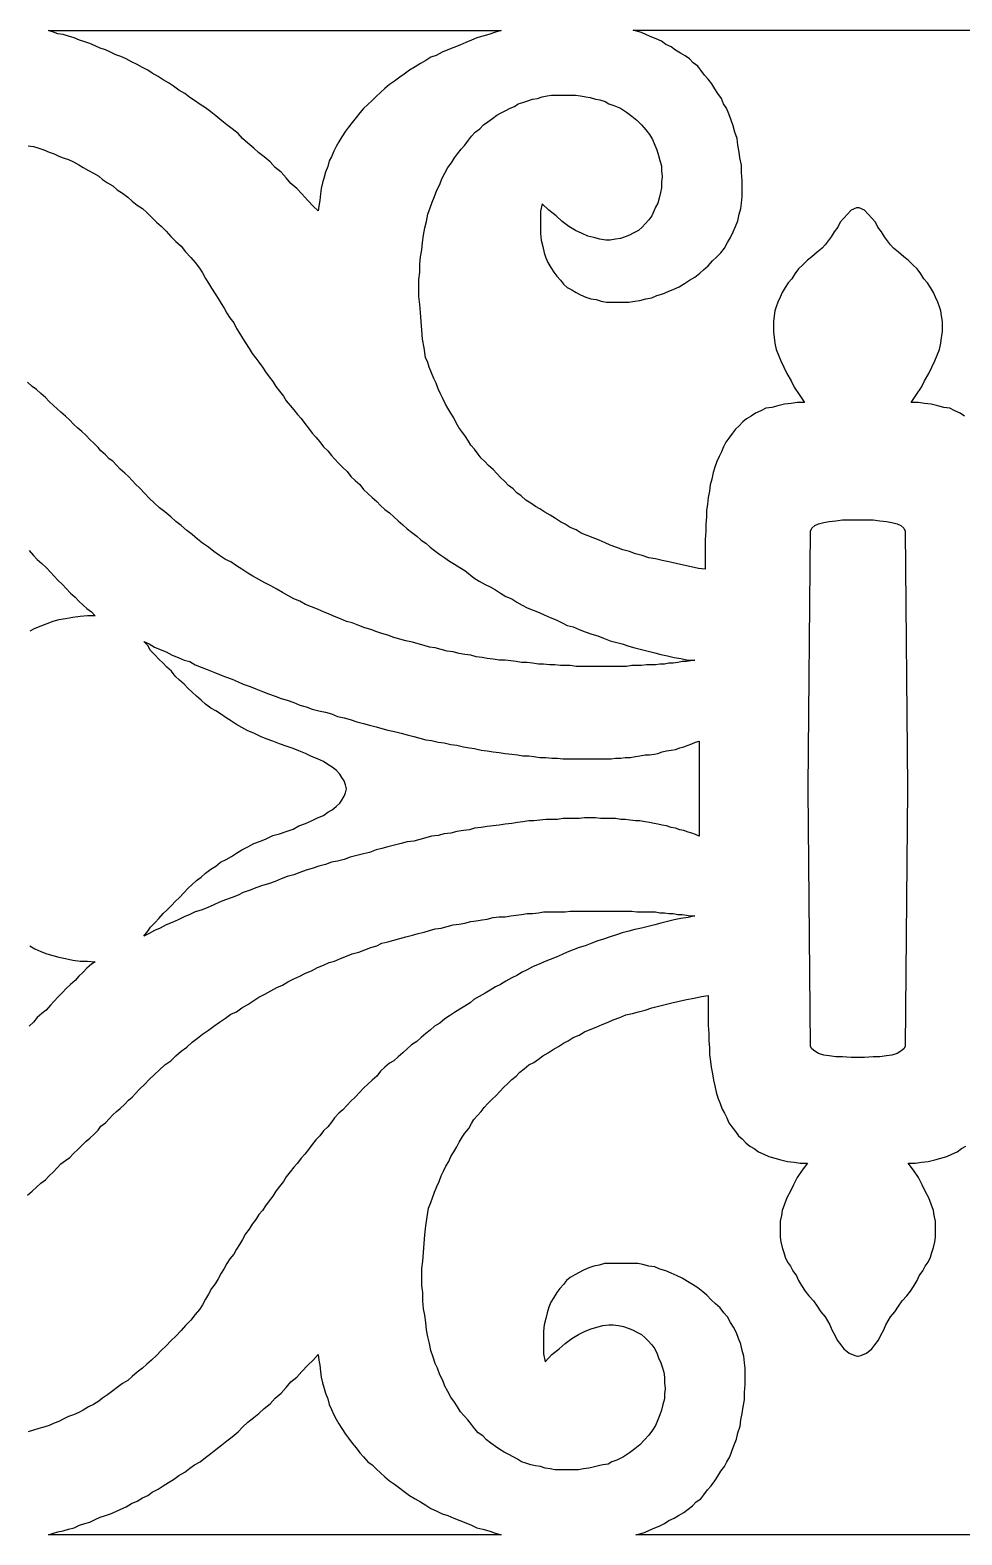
# Model space of a CAD drawing. Extents: x -372 to 372, y -358 to 358.
# Drawn here: x 42.5 to 85.7, y 227.8 to 297.5 of the extents above; entities that cross this region are included whole.
import ezdxf

# ---------------------------------------------------------------- set-up
doc = ezdxf.new("R2010")
doc.units = 0
doc.layers.add('LAYER_1', color=18, linetype='CONTINUOUS')

msp = doc.modelspace()

# ---------------------------------------------------------------- linework, layer by layer
at = {"layer": 'LAYER_1'}
for points in [[(85.786, 279.611), (85.58, 279.76), (85.339, 279.872), (85.099, 279.984), (84.824, 280.021), (84.55, 280.096), (84.241, 280.17), (83.932, 280.208), (83.657, 280.245), (83.314, 280.245), (83.554, 280.618), (83.795, 280.953), (83.932, 281.251), (84.138, 281.586), (84.275, 281.884), (84.412, 282.183), (84.515, 282.443), (84.618, 282.704), (84.687, 283.002), (84.721, 283.263), (84.756, 283.524), (84.756, 283.785), (84.756, 284.008), (84.721, 284.269), (84.687, 284.493), (84.618, 284.679), (84.55, 284.903), (84.447, 285.126), (84.344, 285.35), (84.207, 285.574), (84.069, 285.797), (83.898, 285.983), (83.76, 286.207), (83.589, 286.431), (83.383, 286.617), (83.177, 286.84), (82.971, 286.99), (82.73, 287.213), (82.49, 287.399), (82.353, 287.548), (82.216, 287.735), (82.078, 287.921), (81.941, 288.145), (81.769, 288.368), (81.666, 288.592), (81.495, 288.778), (81.323, 288.964), (81.151, 289.151), (80.911, 289.263), (80.858, 289.27), (80.843, 289.268), (80.829, 289.27), (80.776, 289.263), (80.535, 289.151), (80.364, 288.964), (80.192, 288.778), (80.021, 288.592), (79.918, 288.368), (79.746, 288.145), (79.609, 287.921), (79.471, 287.735), (79.334, 287.548), (79.197, 287.399), (78.956, 287.213), (78.716, 286.99), (78.51, 286.84), (78.304, 286.617), (78.098, 286.431), (77.927, 286.207), (77.789, 285.983), (77.618, 285.797), (77.48, 285.574), (77.343, 285.35), (77.24, 285.126), (77.137, 284.903), (77.068, 284.679), (77, 284.493), (76.965, 284.269), (76.931, 284.008), (76.931, 283.785), (76.931, 283.524), (76.965, 283.263), (77, 283.002), (77.068, 282.704), (77.171, 282.443), (77.274, 282.183), (77.412, 281.884), (77.549, 281.586), (77.755, 281.251), (77.892, 280.953), (78.133, 280.618), (78.373, 280.245), (78.03, 280.245), (77.755, 280.208), (77.446, 280.17), (77.137, 280.096), (76.862, 280.021), (76.588, 279.984), (76.348, 279.872), (76.107, 279.76), (75.901, 279.611), (75.695, 279.5), (75.524, 279.351), (75.352, 279.164), (75.18, 279.015), (75.043, 278.829), (74.871, 278.605), (74.734, 278.419), (74.631, 278.195), (74.528, 277.972), (74.425, 277.748), (74.322, 277.525), (74.219, 277.264), (74.151, 277.003), (74.082, 276.705), (74.013, 276.444), (73.979, 276.146), (73.91, 275.848), (73.876, 275.55), (73.842, 275.252), (73.842, 274.954), (73.807, 274.618), (73.807, 274.283), (73.773, 273.91), (73.773, 273.575), (73.773, 273.202), (73.773, 272.904), (73.773, 272.531), (73.464, 272.569), (73.121, 272.643), (72.778, 272.718), (72.434, 272.792), (72.091, 272.867), (71.782, 272.941), (71.473, 273.016), (71.164, 273.053), (70.855, 273.165), (70.546, 273.239), (70.272, 273.351), (69.963, 273.426), (69.688, 273.538), (69.379, 273.649), (69.139, 273.761), (68.864, 273.873), (68.59, 273.985), (68.315, 274.097), (68.04, 274.208), (67.8, 274.357), (67.525, 274.469), (67.285, 274.618), (67.079, 274.73), (66.839, 274.879), (66.599, 275.028), (66.358, 275.177), (66.118, 275.326), (65.912, 275.438), (65.706, 275.587), (65.466, 275.736), (65.26, 275.922), (65.054, 276.071), (64.882, 276.258), (64.676, 276.407), (64.505, 276.593), (64.299, 276.779), (64.127, 276.966), (63.955, 277.152), (63.749, 277.338), (63.578, 277.525), (63.406, 277.674), (63.269, 277.86), (63.097, 278.084), (62.926, 278.27), (62.823, 278.456), (62.685, 278.68), (62.514, 278.903), (62.376, 279.09), (62.239, 279.313), (62.136, 279.537), (61.999, 279.76), (61.861, 279.984), (61.759, 280.17), (61.621, 280.431), (61.518, 280.655), (61.415, 280.878), (61.312, 281.139), (61.209, 281.363), (61.106, 281.624), (61.003, 281.884), (60.935, 282.108), (60.832, 282.332), (60.763, 282.779), (60.694, 283.189), (60.66, 283.599), (60.626, 284.008), (60.591, 284.418), (60.557, 284.791), (60.523, 285.164), (60.523, 285.536), (60.523, 285.946), (60.557, 286.282), (60.557, 286.654), (60.591, 286.99), (60.66, 287.325), (60.694, 287.66), (60.729, 287.996), (60.797, 288.331), (60.866, 288.629), (60.935, 288.964), (61.038, 289.263), (61.141, 289.523), (61.244, 289.784), (61.347, 290.082), (61.484, 290.343), (61.587, 290.604), (61.724, 290.865), (61.861, 291.126), (62.033, 291.349), (62.17, 291.573), (62.308, 291.759), (62.479, 291.983), (62.651, 292.169), (62.823, 292.393), (62.96, 292.579), (63.132, 292.765), (63.338, 292.914), (63.509, 293.101), (63.715, 293.25), (63.921, 293.399), (64.127, 293.548), (64.333, 293.66), (64.539, 293.771), (64.745, 293.883), (64.951, 293.958), (65.123, 294.07), (65.329, 294.144), (65.569, 294.219), (65.775, 294.293), (66.015, 294.33), (66.221, 294.405), (66.461, 294.442), (66.667, 294.479), (67.766, 294.479), (68.006, 294.442), (68.246, 294.405), (68.452, 294.368), (68.693, 294.293), (68.899, 294.256), (69.139, 294.181), (69.31, 294.07), (69.551, 293.995), (69.86, 293.883), (70.134, 293.697), (70.375, 293.511), (70.615, 293.324), (70.821, 293.101), (71.027, 292.877), (71.198, 292.654), (71.336, 292.43), (71.439, 292.169), (71.542, 291.946), (71.61, 291.685), (71.679, 291.461), (71.748, 291.2), (71.748, 290.977), (71.782, 290.716), (71.748, 290.455), (71.748, 290.194), (71.713, 289.971), (71.645, 289.71), (71.576, 289.486), (71.473, 289.3), (71.404, 289.114), (71.301, 288.89), (71.164, 288.704), (70.992, 288.517), (70.855, 288.368), (70.684, 288.219), (70.478, 288.107), (70.272, 287.996), (70.066, 287.921), (69.86, 287.847), (69.619, 287.809), (69.379, 287.772), (69.173, 287.772), (68.899, 287.809), (68.624, 287.884), (68.349, 287.958), (68.075, 288.07), (67.766, 288.219), (67.457, 288.406), (67.148, 288.629), (66.873, 288.89), (66.53, 289.151), (66.221, 289.449), (66.152, 289.114), (66.152, 288.741), (66.152, 288.406), (66.152, 288.07), (66.187, 287.772), (66.255, 287.474), (66.324, 287.176), (66.393, 286.952), (66.496, 286.729), (66.633, 286.505), (66.77, 286.282), (66.908, 286.095), (67.079, 285.909), (67.217, 285.723), (67.388, 285.574), (67.594, 285.462), (67.8, 285.35), (68.006, 285.238), (68.246, 285.126), (68.487, 285.052), (68.727, 285.015), (68.967, 284.94), (69.207, 284.903), (70.237, 284.903), (70.512, 284.94), (70.752, 284.977), (71.027, 285.052), (71.301, 285.089), (71.542, 285.201), (71.816, 285.275), (72.057, 285.387), (72.331, 285.499), (72.572, 285.611), (72.812, 285.76), (73.052, 285.909), (73.292, 286.058), (73.533, 286.244), (73.704, 286.393), (73.91, 286.58), (74.116, 286.803), (74.322, 286.99), (74.494, 287.176), (74.665, 287.399), (74.803, 287.66), (74.94, 287.884), (75.077, 288.145), (75.18, 288.406), (75.283, 288.666), (75.352, 288.964), (75.421, 289.225), (75.455, 289.486), (75.489, 289.784), (75.489, 290.157), (75.489, 290.53), (75.455, 290.902), (75.455, 291.238), (75.386, 291.573), (75.352, 291.834), (75.283, 292.169), (75.249, 292.467), (75.146, 292.765), (75.077, 293.063), (74.974, 293.324), (74.871, 293.622), (74.768, 293.883), (74.631, 294.07), (74.528, 294.33), (74.357, 294.554), (74.219, 294.778), (74.082, 295.001), (73.91, 295.225), (73.739, 295.411), (73.567, 295.635), (73.43, 295.821), (73.224, 295.97), (73.052, 296.156), (72.846, 296.305), (72.64, 296.417), (72.4, 296.566), (72.194, 296.715), (71.954, 296.827), (71.748, 296.976), (71.507, 297.088), (71.301, 297.162), (71.061, 297.274), (70.821, 297.386), (70.546, 297.46), (70.447, 297.491), (91.24, 297.491)], [(42.436, 292.14), (42.676, 292.103), (42.916, 292.028), (43.157, 291.954), (43.397, 291.842), (43.637, 291.767), (43.843, 291.656), (44.049, 291.581), (44.289, 291.507), (44.53, 291.395), (44.77, 291.246), (44.976, 291.134), (45.216, 290.985), (45.457, 290.873), (45.697, 290.724), (45.869, 290.575), (46.109, 290.426), (46.349, 290.277), (46.555, 290.091), (46.795, 289.942), (47.036, 289.755), (47.242, 289.569), (47.482, 289.383), (47.722, 289.234), (47.928, 289.047), (48.134, 288.824), (48.374, 288.6), (48.58, 288.414), (48.821, 288.19), (49.027, 287.929), (49.267, 287.706), (49.507, 287.482), (49.713, 287.221), (49.953, 286.961), (50.159, 286.737), (50.365, 286.476), (50.503, 286.253), (50.64, 285.992), (50.777, 285.768), (50.915, 285.545), (51.086, 285.284), (51.224, 285.06), (51.361, 284.837), (51.498, 284.613), (51.635, 284.389), (51.773, 284.166), (51.944, 283.942), (52.082, 283.681), (52.219, 283.458), (52.356, 283.234), (52.494, 283.011), (52.665, 282.75), (52.803, 282.526), (52.974, 282.303), (53.112, 282.116), (53.283, 281.893), (53.42, 281.669), (53.592, 281.446), (53.764, 281.222), (53.901, 280.998), (54.073, 280.775), (54.244, 280.551), (54.382, 280.328), (54.553, 280.104), (54.725, 279.918), (54.897, 279.694), (55.068, 279.508), (55.24, 279.284), (55.411, 279.061), (55.583, 278.837), (55.755, 278.651), (55.926, 278.427), (56.098, 278.204), (56.304, 278.017), (56.476, 277.794), (56.613, 277.645), (56.819, 277.421), (56.991, 277.235), (57.196, 277.049), (57.368, 276.825), (57.574, 276.639), (57.78, 276.452), (57.952, 276.229), (58.158, 276.042), (58.364, 275.856), (58.57, 275.67), (58.741, 275.483), (58.947, 275.297), (59.153, 275.148), (59.359, 274.962), (59.565, 274.775), (59.771, 274.589), (59.977, 274.403), (60.183, 274.254), (60.423, 274.067), (60.629, 273.881), (60.835, 273.732), (61.041, 273.546), (61.247, 273.397), (61.487, 273.21), (61.728, 273.061), (61.934, 272.912), (62.174, 272.763), (62.414, 272.614), (62.654, 272.465), (62.895, 272.279), (63.066, 272.13), (63.307, 271.981), (63.581, 271.832), (63.822, 271.72), (64.062, 271.571), (64.302, 271.422), (64.542, 271.273), (64.817, 271.161), (65.057, 271.012), (65.298, 270.863), (65.538, 270.751), (65.813, 270.639), (66.087, 270.528), (66.327, 270.416), (66.602, 270.304), (66.877, 270.192), (67.151, 270.043), (67.392, 269.931), (67.666, 269.857), (67.941, 269.745), (68.215, 269.633), (68.524, 269.521), (68.799, 269.447), (69.074, 269.335), (69.383, 269.223), (69.623, 269.149), (69.932, 269.074), (70.241, 268.962), (70.515, 268.888), (70.824, 268.813), (71.133, 268.739), (71.442, 268.664), (71.717, 268.59), (72.026, 268.515), (72.335, 268.441), (72.644, 268.404), (72.987, 268.329), (73.296, 268.329), (73.09, 268.292), (72.918, 268.254), (72.712, 268.254), (72.506, 268.217), (72.3, 268.18), (72.094, 268.18), (71.888, 268.143), (71.682, 268.143), (71.477, 268.105), (71.065, 268.105), (70.824, 268.068), (70.378, 268.068), (70.138, 268.031), (67.804, 268.031), (67.529, 268.068), (67.083, 268.068), (66.808, 268.105), (66.568, 268.105), (66.293, 268.143), (66.053, 268.143), (65.778, 268.18), (65.538, 268.217), (65.263, 268.217), (65.023, 268.254), (64.783, 268.292), (64.508, 268.329), (64.234, 268.329), (63.959, 268.366), (63.684, 268.404), (63.444, 268.441), (63.169, 268.478), (62.929, 268.553), (62.654, 268.59), (62.38, 268.627), (62.105, 268.702), (61.831, 268.739), (61.556, 268.813), (61.281, 268.888), (61.007, 268.925), (60.766, 269), (60.492, 269.074), (60.217, 269.149), (59.908, 269.223), (59.634, 269.298), (59.359, 269.372), (59.084, 269.484), (58.81, 269.559), (58.57, 269.633), (58.295, 269.745), (58.02, 269.82), (57.746, 269.931), (57.437, 270.043), (57.162, 270.118), (56.888, 270.229), (56.613, 270.341), (56.373, 270.453), (56.098, 270.565), (55.823, 270.677), (55.549, 270.788), (55.274, 270.9), (55, 271.049), (54.725, 271.161), (54.45, 271.31), (54.21, 271.459), (53.935, 271.608), (53.661, 271.757), (53.386, 271.906), (53.112, 272.055), (52.837, 272.204), (52.597, 272.353), (52.322, 272.54), (52.082, 272.689), (51.807, 272.875), (51.567, 272.987), (51.292, 273.173), (51.018, 273.359), (50.777, 273.546), (50.503, 273.732), (50.262, 273.918), (50.022, 274.142), (49.782, 274.328), (49.507, 274.552), (49.267, 274.738), (49.027, 274.962), (48.752, 275.185), (48.512, 275.372), (48.271, 275.595), (48.031, 275.819), (47.825, 276.042), (47.585, 276.303), (47.413, 276.452), (47.242, 276.639), (47.07, 276.825), (46.898, 276.974), (46.692, 277.16), (46.521, 277.347), (46.349, 277.533), (46.177, 277.645), (46.006, 277.831), (45.8, 278.017), (45.663, 278.166), (45.491, 278.353), (45.285, 278.539), (45.113, 278.725), (44.907, 278.912), (44.736, 279.061), (44.53, 279.247), (44.358, 279.433), (44.152, 279.62), (43.946, 279.806), (43.775, 279.955), (43.603, 280.104), (43.397, 280.29), (43.225, 280.477), (43.019, 280.663), (42.813, 280.849), (42.607, 280.998), (42.401, 281.185)], [(42.47, 273.397), (42.676, 273.173), (42.848, 272.987), (43.054, 272.801), (43.26, 272.614), (43.466, 272.391), (43.637, 272.204), (43.809, 272.018), (44.015, 271.832), (44.187, 271.645), (44.392, 271.422), (44.598, 271.236), (44.77, 271.049), (44.976, 270.863), (45.148, 270.714), (45.354, 270.565), (45.525, 270.378), (45.182, 270.378), (44.839, 270.341), (44.495, 270.304), (44.152, 270.229), (43.843, 270.192), (43.569, 270.118), (43.294, 270.006), (43.019, 269.894), (42.745, 269.782), (42.504, 269.67)], [(42.401, 243.549), (42.607, 243.735), (42.813, 243.922), (43.019, 244.108), (43.225, 244.257), (43.397, 244.443), (43.603, 244.63), (43.775, 244.816), (43.946, 245.002), (44.152, 245.151), (44.358, 245.3), (44.53, 245.487), (44.736, 245.673), (44.907, 245.859), (45.113, 246.046), (45.285, 246.195), (45.491, 246.381), (45.663, 246.567), (45.8, 246.754), (46.006, 246.903), (46.177, 247.089), (46.349, 247.275), (46.521, 247.424), (46.692, 247.573), (46.898, 247.76), (47.07, 247.946), (47.242, 248.095), (47.413, 248.281), (47.585, 248.468), (47.825, 248.691), (48.031, 248.915), (48.271, 249.139), (48.512, 249.362), (48.752, 249.586), (49.027, 249.772), (49.267, 249.996), (49.507, 250.219), (49.782, 250.405), (50.022, 250.629), (50.262, 250.815), (50.503, 251.002), (50.777, 251.188), (51.018, 251.374), (51.292, 251.561), (51.567, 251.747), (51.807, 251.933), (52.082, 252.045), (52.322, 252.231), (52.597, 252.38), (52.837, 252.529), (53.112, 252.716), (53.386, 252.865), (53.661, 253.014), (53.935, 253.163), (54.21, 253.275), (54.45, 253.424), (54.725, 253.573), (55, 253.685), (55.274, 253.834), (55.549, 253.945), (55.823, 254.094), (56.098, 254.206), (56.373, 254.318), (56.613, 254.393), (56.888, 254.504), (57.162, 254.616), (57.437, 254.728), (57.746, 254.802), (58.02, 254.914), (58.295, 255.026), (58.57, 255.101), (58.81, 255.212), (59.084, 255.287), (59.359, 255.361), (59.634, 255.436), (59.908, 255.51), (60.217, 255.585), (60.492, 255.66), (60.766, 255.734), (61.007, 255.809), (61.281, 255.883), (61.556, 255.92), (61.831, 255.995), (62.105, 256.069), (62.38, 256.107), (62.654, 256.144), (62.929, 256.218), (63.169, 256.256), (63.444, 256.293), (63.684, 256.33), (63.959, 256.405), (64.234, 256.442), (64.508, 256.442), (64.783, 256.479), (65.023, 256.517), (65.263, 256.554), (65.538, 256.591), (65.778, 256.591), (66.053, 256.628), (66.293, 256.666), (67.289, 256.666), (67.529, 256.703), (70.378, 256.703), (70.618, 256.666), (71.477, 256.666), (71.682, 256.628), (71.888, 256.628), (72.094, 256.591), (72.3, 256.591), (72.506, 256.554), (72.712, 256.554), (72.918, 256.517), (73.09, 256.479), (73.296, 256.479), (72.987, 256.405), (72.644, 256.368), (72.335, 256.293), (72.026, 256.218), (71.717, 256.144), (71.442, 256.069), (71.133, 255.995), (70.824, 255.92), (70.515, 255.846), (70.241, 255.771), (69.932, 255.697), (69.623, 255.585), (69.383, 255.51), (69.074, 255.399), (68.799, 255.324), (68.524, 255.212), (68.215, 255.101), (67.941, 255.026), (67.666, 254.914), (67.392, 254.802), (67.151, 254.691), (66.877, 254.579), (66.602, 254.467), (66.327, 254.355), (66.087, 254.244), (65.813, 254.132), (65.538, 253.983), (65.298, 253.871), (65.057, 253.722), (64.817, 253.61), (64.542, 253.461), (64.302, 253.312), (64.062, 253.2), (63.822, 253.051), (63.581, 252.902), (63.307, 252.753), (63.066, 252.604), (62.895, 252.455), (62.654, 252.306), (62.414, 252.157), (62.174, 252.008), (61.934, 251.859), (61.728, 251.71), (61.487, 251.523), (61.247, 251.374), (61.041, 251.188), (60.835, 251.039), (60.629, 250.853), (60.423, 250.666), (60.183, 250.517), (59.977, 250.331), (59.771, 250.145), (59.565, 249.958), (59.359, 249.772), (59.153, 249.66), (58.947, 249.474), (58.741, 249.288), (58.57, 249.064), (58.364, 248.878), (58.158, 248.691), (57.952, 248.505), (57.78, 248.319), (57.574, 248.095), (57.368, 247.909), (57.196, 247.723), (56.991, 247.499), (56.819, 247.35), (56.613, 247.126), (56.476, 246.94), (56.304, 246.716), (56.098, 246.53), (55.926, 246.307), (55.755, 246.12), (55.583, 245.897), (55.411, 245.673), (55.24, 245.449), (55.068, 245.263), (54.897, 245.04), (54.725, 244.853), (54.553, 244.63), (54.382, 244.406), (54.244, 244.183), (54.073, 243.959), (53.901, 243.735), (53.764, 243.512), (53.592, 243.288), (53.42, 243.065), (53.283, 242.841), (53.112, 242.655), (52.974, 242.431), (52.803, 242.208), (52.665, 241.984), (52.494, 241.76), (52.356, 241.5), (52.219, 241.276), (52.082, 241.052), (51.944, 240.829), (51.773, 240.605), (51.635, 240.382), (51.498, 240.158), (51.361, 239.935), (51.224, 239.674), (51.086, 239.45), (50.915, 239.227), (50.777, 238.966), (50.64, 238.742), (50.503, 238.481), (50.365, 238.258), (50.159, 238.034), (49.953, 237.773), (49.713, 237.512), (49.507, 237.289), (49.267, 237.028), (49.027, 236.804), (48.821, 236.581), (48.58, 236.357), (48.374, 236.134), (48.134, 235.91), (47.928, 235.724), (47.722, 235.537), (47.482, 235.351), (47.242, 235.165), (47.036, 234.979), (46.795, 234.829), (46.555, 234.643), (46.349, 234.494), (46.109, 234.308), (45.869, 234.159), (45.697, 234.01), (45.457, 233.861), (45.216, 233.749), (44.976, 233.6), (44.77, 233.488), (44.53, 233.376), (44.289, 233.302), (44.049, 233.19), (43.843, 233.078), (43.637, 233.004), (43.397, 232.892), (43.157, 232.817), (42.916, 232.743), (42.676, 232.668), (42.436, 232.594)], [(42.504, 255.101), (42.745, 254.952), (43.019, 254.84), (43.294, 254.728), (43.569, 254.653), (43.843, 254.579), (44.152, 254.504), (44.495, 254.43), (44.839, 254.393), (45.182, 254.393), (45.525, 254.355), (45.354, 254.244), (45.148, 254.057), (44.976, 253.871), (44.77, 253.685), (44.598, 253.498), (44.392, 253.312), (44.187, 253.126), (44.015, 252.939), (43.809, 252.716), (43.637, 252.529), (43.466, 252.343), (43.26, 252.12), (43.054, 251.971), (42.848, 251.784), (42.676, 251.561), (42.47, 251.374)], [(91.116, 227.825), (70.57, 227.825), (70.687, 227.861), (70.962, 227.936), (71.202, 228.048), (71.442, 228.159), (71.648, 228.234), (71.888, 228.346), (72.094, 228.495), (72.335, 228.607), (72.541, 228.718), (72.781, 228.867), (72.987, 229.016), (73.193, 229.166), (73.365, 229.352), (73.57, 229.501), (73.708, 229.687), (73.879, 229.911), (74.051, 230.097), (74.223, 230.321), (74.36, 230.544), (74.497, 230.768), (74.669, 230.991), (74.772, 231.215), (74.909, 231.439), (75.012, 231.699), (75.115, 231.998), (75.218, 232.258), (75.287, 232.556), (75.39, 232.855), (75.424, 233.153), (75.493, 233.451), (75.527, 233.749), (75.596, 234.084), (75.596, 234.42), (75.63, 234.792), (75.63, 235.165), (75.63, 235.537), (75.596, 235.798), (75.561, 236.096), (75.493, 236.357), (75.424, 236.655), (75.321, 236.916), (75.218, 237.177), (75.081, 237.438), (74.944, 237.661), (74.806, 237.922), (74.635, 238.109), (74.463, 238.332), (74.257, 238.519), (74.051, 238.705), (73.845, 238.928), (73.673, 239.077), (73.433, 239.264), (73.193, 239.413), (72.953, 239.562), (72.712, 239.711), (72.472, 239.823), (72.197, 239.935), (71.957, 240.046), (71.682, 240.121), (71.442, 240.233), (71.168, 240.27), (70.893, 240.344), (70.653, 240.382), (69.108, 240.382), (68.868, 240.307), (68.627, 240.27), (68.387, 240.195), (68.147, 240.084), (67.941, 239.972), (67.735, 239.86), (67.529, 239.748), (67.357, 239.599), (67.22, 239.413), (67.048, 239.227), (66.911, 239.04), (66.774, 238.817), (66.636, 238.593), (66.533, 238.369), (66.465, 238.109), (66.396, 237.848), (66.327, 237.55), (66.293, 237.252), (66.293, 236.916), (66.293, 236.581), (66.293, 236.208), (66.362, 235.836), (66.671, 236.171), (67.014, 236.432), (67.289, 236.693), (67.598, 236.916), (67.907, 237.103), (68.215, 237.252), (68.49, 237.363), (68.765, 237.438), (69.039, 237.512), (69.314, 237.55), (69.52, 237.55), (69.76, 237.512), (70, 237.475), (70.206, 237.401), (70.412, 237.326), (70.618, 237.214), (70.824, 237.103), (70.996, 236.953), (71.133, 236.804), (71.305, 236.618), (71.442, 236.432), (71.545, 236.208), (71.614, 236.022), (71.717, 235.798), (71.785, 235.612), (71.854, 235.351), (71.888, 235.128), (71.888, 234.867), (71.923, 234.606), (71.888, 234.345), (71.888, 234.121), (71.82, 233.861), (71.751, 233.6), (71.682, 233.376), (71.58, 233.153), (71.477, 232.892), (71.339, 232.668), (71.168, 232.445), (70.962, 232.221), (70.756, 231.998), (70.515, 231.811), (70.275, 231.625), (70, 231.439), (69.692, 231.29), (69.451, 231.215), (69.28, 231.103), (69.039, 231.066), (68.833, 231.029), (68.593, 230.954), (68.387, 230.917), (68.147, 230.88), (67.907, 230.842), (66.808, 230.842), (66.602, 230.88), (66.362, 230.917), (66.156, 230.991), (65.916, 231.029), (65.71, 231.066), (65.469, 231.14), (65.263, 231.215), (65.092, 231.327), (64.886, 231.439), (64.68, 231.55), (64.474, 231.662), (64.268, 231.774), (64.062, 231.923), (63.856, 232.072), (63.65, 232.221), (63.478, 232.407), (63.272, 232.556), (63.101, 232.743), (62.963, 232.929), (62.792, 233.153), (62.62, 233.339), (62.449, 233.525), (62.311, 233.749), (62.174, 233.972), (62.002, 234.196), (61.865, 234.457), (61.728, 234.718), (61.625, 234.979), (61.487, 235.239), (61.384, 235.537), (61.281, 235.761), (61.178, 236.059), (61.075, 236.357), (61.007, 236.693), (60.938, 236.991), (60.869, 237.326), (60.835, 237.661), (60.801, 237.997), (60.732, 238.295), (60.698, 238.668), (60.698, 239.04), (60.663, 239.376), (60.663, 239.785), (60.663, 240.158), (60.698, 240.493), (60.732, 240.903), (60.766, 241.313), (60.801, 241.723), (60.835, 242.133), (60.904, 242.543), (60.972, 242.953), (61.075, 243.214), (61.144, 243.437), (61.247, 243.698), (61.35, 243.959), (61.453, 244.183), (61.556, 244.443), (61.659, 244.667), (61.762, 244.891), (61.899, 245.114), (62.002, 245.338), (62.14, 245.561), (62.277, 245.785), (62.38, 246.008), (62.517, 246.232), (62.654, 246.418), (62.826, 246.642), (62.963, 246.865), (63.066, 247.052), (63.238, 247.238), (63.41, 247.424), (63.547, 247.611), (63.719, 247.797), (63.89, 247.983), (64.096, 248.17), (64.268, 248.356), (64.439, 248.542), (64.645, 248.729), (64.817, 248.915), (65.023, 249.064), (65.195, 249.25), (65.401, 249.399), (65.607, 249.586), (65.847, 249.697), (66.053, 249.847), (66.259, 249.996), (66.499, 250.145), (66.739, 250.294), (66.98, 250.443), (67.22, 250.592), (67.426, 250.704), (67.666, 250.853), (67.941, 250.964), (68.181, 251.113), (68.456, 251.225), (68.73, 251.337), (69.005, 251.449), (69.28, 251.561), (69.52, 251.672), (69.829, 251.784), (70.103, 251.896), (70.412, 251.971), (70.687, 252.045), (70.996, 252.12), (71.305, 252.231), (71.614, 252.306), (71.923, 252.38), (72.232, 252.455), (72.575, 252.529), (72.918, 252.604), (73.262, 252.678), (73.605, 252.753), (73.914, 252.79), (73.914, 252.418), (73.914, 252.082), (73.914, 251.747), (73.914, 251.412), (73.948, 251.039), (73.948, 250.704), (73.982, 250.368), (73.982, 250.07), (74.017, 249.735), (74.051, 249.474), (74.12, 249.176), (74.154, 248.878), (74.223, 248.617), (74.291, 248.319), (74.36, 248.058), (74.463, 247.797), (74.566, 247.536), (74.669, 247.35), (74.772, 247.126), (74.875, 246.903), (75.012, 246.716), (75.184, 246.493), (75.321, 246.307), (75.493, 246.157), (75.664, 245.971), (75.836, 245.822), (76.042, 245.71), (76.248, 245.561), (76.488, 245.449), (76.729, 245.338), (77.003, 245.263), (77.278, 245.189), (77.587, 245.114), (77.896, 245.077), (78.17, 245.04), (78.514, 245.04), (78.273, 244.704), (78.033, 244.369), (77.861, 244.033), (77.724, 243.735), (77.552, 243.437), (77.449, 243.139), (77.346, 242.841), (77.312, 242.617), (77.243, 242.357), (77.243, 242.096), (77.243, 241.835), (77.243, 241.611), (77.278, 241.388), (77.346, 241.127), (77.415, 240.903), (77.484, 240.68), (77.587, 240.456), (77.724, 240.27), (77.827, 240.046), (77.999, 239.823), (78.102, 239.599), (78.239, 239.376), (78.411, 239.115), (78.582, 238.891), (78.788, 238.668), (78.96, 238.407), (79.131, 238.146), (79.337, 237.922), (79.44, 237.736), (79.543, 237.55), (79.646, 237.326), (79.784, 237.065), (79.887, 236.842), (80.058, 236.618), (80.196, 236.432), (80.436, 236.245), (80.711, 236.134), (80.829, 236.092), (80.843, 236.097), (80.858, 236.092), (80.976, 236.134), (81.251, 236.245), (81.491, 236.432), (81.629, 236.618), (81.8, 236.842), (81.903, 237.065), (82.04, 237.326), (82.143, 237.55), (82.246, 237.736), (82.349, 237.922), (82.555, 238.146), (82.727, 238.407), (82.899, 238.668), (83.105, 238.891), (83.276, 239.115), (83.448, 239.376), (83.585, 239.599), (83.688, 239.823), (83.86, 240.046), (83.963, 240.27), (84.1, 240.456), (84.203, 240.68), (84.272, 240.903), (84.34, 241.127), (84.409, 241.388), (84.443, 241.611), (84.443, 241.835), (84.443, 242.096), (84.443, 242.357), (84.375, 242.617), (84.34, 242.841), (84.237, 243.139), (84.134, 243.437), (83.963, 243.735), (83.825, 244.033), (83.654, 244.369), (83.414, 244.704), (83.173, 245.04), (83.517, 245.04), (83.791, 245.077), (84.1, 245.114), (84.409, 245.189), (84.684, 245.263), (84.958, 245.338), (85.199, 245.449), (85.439, 245.561), (85.645, 245.71), (85.851, 245.822)]]:
    msp.add_lwpolyline(points, dxfattribs=at)
for points in [[(64.062, 297.394), (63.753, 297.282), (63.478, 297.208), (63.204, 297.133), (62.963, 297.022), (62.689, 296.91), (62.414, 296.798), (62.14, 296.686), (61.865, 296.574), (61.59, 296.463), (61.316, 296.314), (61.075, 296.239), (60.835, 296.09), (60.595, 295.941), (60.355, 295.792), (60.08, 295.643), (59.84, 295.456), (59.634, 295.307), (59.393, 295.121), (59.153, 294.972), (58.947, 294.786), (58.741, 294.599), (58.535, 294.413), (58.364, 294.227), (58.158, 294.04), (57.952, 293.854), (57.78, 293.668), (57.608, 293.444), (57.437, 293.221), (57.265, 292.997), (57.128, 292.811), (56.956, 292.55), (56.819, 292.326), (56.682, 292.103), (56.579, 291.879), (56.476, 291.618), (56.373, 291.432), (56.304, 291.171), (56.201, 290.91), (56.132, 290.687), (56.064, 290.426), (55.995, 290.165), (55.961, 289.904), (55.926, 289.606), (55.892, 289.345), (55.858, 289.122), (55.617, 289.345), (55.377, 289.606), (55.103, 289.904), (54.862, 290.165), (54.588, 290.389), (54.382, 290.65), (54.141, 290.91), (53.867, 291.134), (53.626, 291.395), (53.352, 291.618), (53.112, 291.805), (52.871, 292.028), (52.597, 292.252), (52.356, 292.475), (52.15, 292.699), (51.876, 292.923), (51.635, 293.109), (51.395, 293.295), (51.121, 293.519), (50.88, 293.705), (50.64, 293.891), (50.4, 294.04), (50.125, 294.227), (49.919, 294.376), (49.679, 294.562), (49.404, 294.711), (49.164, 294.898), (48.924, 295.047), (48.683, 295.196), (48.443, 295.345), (48.168, 295.494), (47.962, 295.643), (47.722, 295.755), (47.482, 295.904), (47.207, 296.015), (46.967, 296.164), (46.727, 296.276), (46.486, 296.351), (46.246, 296.463), (46.006, 296.574), (45.766, 296.649), (45.525, 296.761), (45.285, 296.872), (45.045, 296.947), (44.804, 297.022), (44.564, 297.133), (44.289, 297.208), (44.049, 297.282), (43.809, 297.32), (43.603, 297.394), (43.363, 297.468), (64.334, 297.468)], [(81.869, 274.775), (82.178, 274.738), (82.418, 274.701), (82.658, 274.626), (82.83, 274.552), (82.967, 274.44), (83.036, 274.291), (83.139, 262.441), (83.139, 262.33), (83.036, 250.443), (82.967, 250.331), (82.83, 250.219), (82.658, 250.107), (82.418, 250.033), (82.178, 249.996), (81.869, 249.958), (81.56, 249.958), (81.148, 249.921), (80.539, 249.921), (80.127, 249.958), (79.818, 249.958), (79.509, 249.996), (79.269, 250.033), (79.028, 250.107), (78.857, 250.219), (78.72, 250.331), (78.651, 250.443), (78.548, 262.33), (78.548, 262.441), (78.651, 274.291), (78.72, 274.44), (78.857, 274.552), (79.028, 274.626), (79.269, 274.701), (79.509, 274.738), (79.818, 274.775), (80.127, 274.813), (81.56, 274.813)], [(48.031, 269.074), (48.271, 268.925), (48.546, 268.813), (48.821, 268.702), (49.095, 268.553), (49.37, 268.441), (49.645, 268.329), (49.919, 268.254), (50.159, 268.105), (50.434, 267.994), (50.709, 267.882), (51.018, 267.77), (51.292, 267.658), (51.567, 267.546), (51.876, 267.435), (52.15, 267.323), (52.391, 267.211), (52.7, 267.099), (52.974, 266.988), (53.283, 266.876), (53.558, 266.764), (53.867, 266.652), (54.141, 266.54), (54.416, 266.466), (54.725, 266.354), (55, 266.242), (55.308, 266.168), (55.583, 266.056), (55.892, 265.981), (56.201, 265.907), (56.476, 265.832), (56.75, 265.721), (57.059, 265.646), (57.334, 265.572), (57.643, 265.46), (57.952, 265.385), (58.226, 265.311), (58.535, 265.236), (58.81, 265.162), (59.084, 265.087), (59.393, 265.013), (59.702, 264.938), (59.977, 264.864), (60.286, 264.789), (60.561, 264.714), (60.835, 264.64), (61.11, 264.603), (61.419, 264.528), (61.693, 264.491), (62.002, 264.416), (62.277, 264.379), (62.586, 264.305), (62.86, 264.267), (63.101, 264.23), (63.41, 264.156), (63.684, 264.118), (63.959, 264.081), (64.234, 264.044), (64.508, 264.006), (64.817, 263.969), (65.092, 263.932), (65.332, 263.895), (65.607, 263.895), (65.847, 263.857), (66.122, 263.82), (66.396, 263.82), (66.671, 263.783), (66.945, 263.783), (67.186, 263.746), (69.417, 263.746), (69.623, 263.783), (69.863, 263.783), (70.069, 263.82), (70.309, 263.82), (70.55, 263.857), (70.756, 263.895), (70.996, 263.932), (71.202, 263.932), (71.408, 263.969), (71.58, 264.006), (71.785, 264.081), (71.991, 264.118), (72.197, 264.156), (72.403, 264.193), (72.609, 264.267), (72.781, 264.305), (72.987, 264.379), (73.159, 264.454), (73.33, 264.528), (73.502, 264.565), (73.502, 262.367), (73.502, 260.168), (73.33, 260.243), (73.159, 260.317), (72.987, 260.355), (72.781, 260.429), (72.609, 260.466), (72.403, 260.541), (72.197, 260.578), (71.991, 260.653), (71.785, 260.69), (71.58, 260.727), (71.408, 260.765), (71.202, 260.802), (70.996, 260.839), (70.756, 260.876), (70.55, 260.876), (70.309, 260.914), (70.069, 260.951), (69.863, 260.951), (69.623, 260.988), (68.936, 260.988), (68.696, 261.025), (68.181, 261.025), (67.941, 260.988), (67.186, 260.988), (66.945, 260.951), (66.396, 260.951), (66.122, 260.914), (65.847, 260.876), (65.607, 260.876), (65.332, 260.839), (65.092, 260.802), (64.817, 260.765), (64.508, 260.727), (64.234, 260.69), (63.959, 260.653), (63.684, 260.616), (63.41, 260.578), (63.101, 260.541), (62.86, 260.466), (62.586, 260.429), (62.277, 260.392), (62.002, 260.317), (61.693, 260.28), (61.419, 260.206), (61.11, 260.168), (60.835, 260.094), (60.561, 260.019), (60.286, 259.945), (59.977, 259.908), (59.702, 259.833), (59.393, 259.758), (59.084, 259.684), (58.81, 259.609), (58.535, 259.535), (58.226, 259.423), (57.952, 259.349), (57.643, 259.274), (57.334, 259.2), (57.059, 259.088), (56.75, 259.013), (56.476, 258.976), (56.201, 258.864), (55.892, 258.79), (55.583, 258.678), (55.308, 258.603), (55, 258.492), (54.725, 258.38), (54.416, 258.305), (54.141, 258.193), (53.867, 258.082), (53.558, 257.97), (53.283, 257.895), (52.974, 257.784), (52.7, 257.672), (52.391, 257.56), (52.15, 257.448), (51.876, 257.336), (51.567, 257.225), (51.292, 257.113), (51.018, 257.001), (50.709, 256.852), (50.434, 256.74), (50.159, 256.666), (49.919, 256.554), (49.645, 256.442), (49.37, 256.293), (49.095, 256.181), (48.821, 256.069), (48.546, 255.92), (48.271, 255.809), (48.031, 255.66), (47.791, 255.548), (47.962, 255.771), (48.1, 255.958), (48.306, 256.181), (48.477, 256.368), (48.683, 256.591), (48.855, 256.74), (49.061, 256.964), (49.233, 257.15), (49.439, 257.336), (49.645, 257.56), (49.816, 257.746), (50.022, 257.933), (50.228, 258.119), (50.434, 258.268), (50.64, 258.454), (50.88, 258.641), (51.121, 258.79), (51.327, 258.976), (51.601, 259.088), (51.841, 259.237), (52.082, 259.386), (52.322, 259.535), (52.597, 259.684), (52.871, 259.833), (53.18, 259.945), (53.455, 260.057), (53.764, 260.206), (54.073, 260.28), (54.382, 260.392), (54.691, 260.504), (54.965, 260.653), (55.274, 260.765), (55.549, 260.876), (55.823, 261.025), (56.098, 261.137), (56.304, 261.286), (56.51, 261.398), (56.682, 261.547), (56.853, 261.696), (56.956, 261.845), (57.059, 262.032), (57.128, 262.181), (57.162, 262.367), (57.128, 262.553), (57.059, 262.74), (56.956, 262.889), (56.853, 263.038), (56.682, 263.224), (56.51, 263.373), (56.304, 263.485), (56.098, 263.634), (55.823, 263.746), (55.549, 263.857), (55.274, 264.006), (54.965, 264.118), (54.691, 264.23), (54.382, 264.342), (54.073, 264.454), (53.764, 264.565), (53.455, 264.677), (53.18, 264.789), (52.871, 264.938), (52.597, 265.05), (52.322, 265.199), (52.082, 265.348), (51.841, 265.497), (51.601, 265.646), (51.327, 265.832), (51.121, 265.981), (50.88, 266.093), (50.64, 266.28), (50.434, 266.466), (50.228, 266.652), (50.022, 266.838), (49.816, 267.025), (49.645, 267.211), (49.439, 267.397), (49.233, 267.584), (49.061, 267.807), (48.855, 267.994), (48.683, 268.18), (48.477, 268.366), (48.306, 268.553), (48.1, 268.776), (47.962, 269), (47.791, 269.186)], [(55.892, 235.91), (55.926, 235.687), (55.961, 235.388), (55.995, 235.128), (56.064, 234.867), (56.132, 234.606), (56.201, 234.382), (56.304, 234.121), (56.373, 233.861), (56.476, 233.637), (56.579, 233.376), (56.682, 233.19), (56.819, 232.966), (56.956, 232.743), (57.128, 232.482), (57.265, 232.296), (57.437, 232.072), (57.608, 231.848), (57.78, 231.625), (57.952, 231.439), (58.158, 231.215), (58.364, 231.066), (58.535, 230.88), (58.741, 230.693), (58.947, 230.507), (59.153, 230.321), (59.393, 230.172), (59.634, 229.985), (59.84, 229.836), (60.08, 229.65), (60.355, 229.501), (60.595, 229.352), (60.835, 229.203), (61.075, 229.054), (61.316, 228.942), (61.59, 228.793), (61.865, 228.718), (62.14, 228.607), (62.414, 228.495), (62.689, 228.383), (62.963, 228.271), (63.204, 228.159), (63.478, 228.085), (63.753, 228.01), (64.062, 227.899), (64.334, 227.825), (43.363, 227.825), (43.603, 227.899), (43.809, 227.973), (44.049, 228.01), (44.289, 228.085), (44.564, 228.159), (44.804, 228.271), (45.045, 228.346), (45.285, 228.42), (45.525, 228.532), (45.766, 228.644), (46.006, 228.718), (46.246, 228.793), (46.486, 228.905), (46.727, 229.016), (46.967, 229.128), (47.207, 229.277), (47.482, 229.389), (47.722, 229.538), (47.962, 229.65), (48.168, 229.799), (48.443, 229.948), (48.683, 230.097), (48.924, 230.246), (49.164, 230.395), (49.404, 230.582), (49.679, 230.731), (49.919, 230.917), (50.125, 231.066), (50.4, 231.215), (50.64, 231.401), (50.88, 231.588), (51.121, 231.774), (51.395, 231.998), (51.635, 232.184), (51.876, 232.37), (52.15, 232.594), (52.356, 232.817), (52.597, 233.041), (52.871, 233.264), (53.112, 233.451), (53.352, 233.674), (53.626, 233.898), (53.867, 234.159), (54.141, 234.382), (54.382, 234.643), (54.588, 234.904), (54.862, 235.128), (55.103, 235.388), (55.377, 235.687), (55.617, 235.91), (55.858, 236.171)]]:
    msp.add_lwpolyline(points, close=True, dxfattribs=at)

doc.saveas('drawing.dxf')
